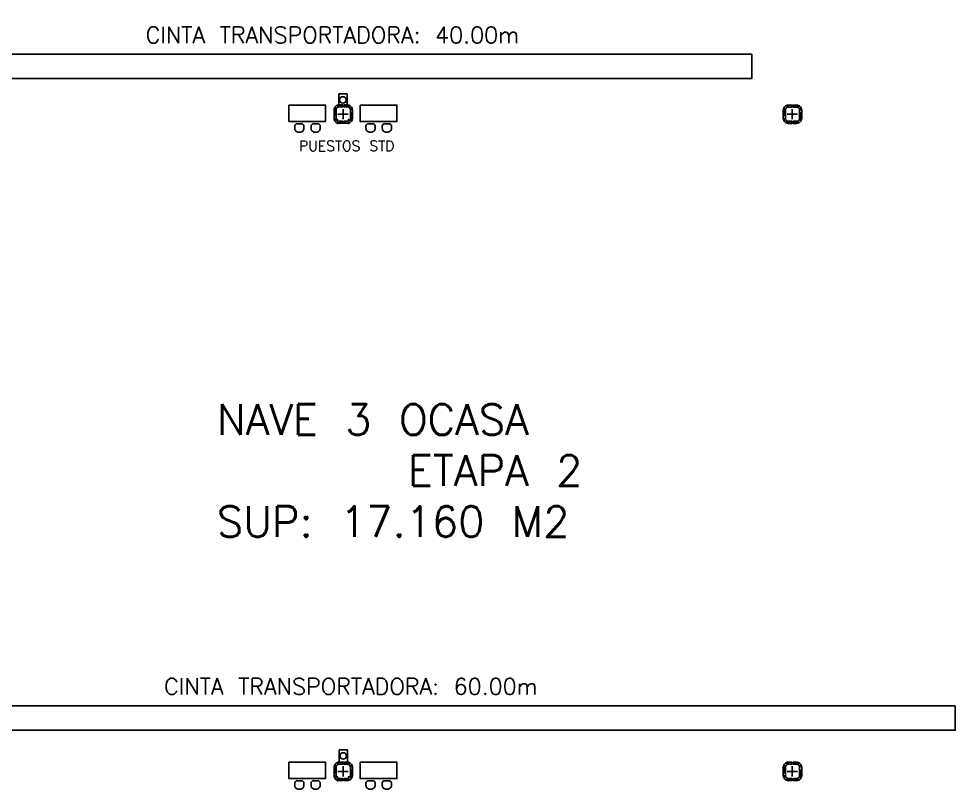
# Model space of a CAD drawing. Header units: millimetres. Extents: x 64 to 660, y 33 to 427.
# Drawn here: x 441.63 to 487.49, y 346.13 to 383.87 of the extents above; entities that cross this region are included whole.
import ezdxf

# ---------------------------------------------------------------- set-up
doc = ezdxf.new("R2010")
doc.units = ezdxf.units.MM
doc.linetypes.add('DASHDOT', pattern=[1, 0.5, -0.25, 0, -0.25])
doc.linetypes.add('HIDDEN', pattern=[0.375, 0.25, -0.125])
doc.layers.add('Equipamientos OCASA', color=10, linetype='Continuous')
doc.styles.get("Standard").update_dxf_attribs({"font": 'txt.shx'})

msp = doc.modelspace()

# ---------------------------------------------------------------- linework, layer by layer
at = {"color": 253}
for p, q in [((457.513, 378.951), (457.513, 379.451)), ((479.513, 378.951), (479.513, 379.451)), ((479.514, 378.947), (479.514, 379.447)), ((457.263, 379.201), (457.763, 379.201)), ((479.263, 379.201), (479.763, 379.201)), ((479.264, 379.197), (479.764, 379.197)), ((457.513, 346.751), (457.513, 347.251)), ((479.513, 346.751), (479.513, 347.251)), ((457.263, 347.001), (457.763, 347.001)), ((479.263, 347.001), (479.763, 347.001))]:
    msp.add_line(p, q, dxfattribs=at)
at = {"color": 253, "linetype": 'DASHDOT', "ltscale": 0.2}
for p, q in [((457.572, 379.201), (457.472, 379.201)), ((457.472, 379.201), (457.572, 379.201)), ((457.522, 379.151), (457.522, 379.251)), ((457.522, 379.251), (457.522, 379.151)), ((479.573, 379.197), (479.473, 379.197)), ((479.473, 379.197), (479.573, 379.197)), ((479.523, 379.147), (479.523, 379.247)), ((479.523, 379.247), (479.523, 379.147)), ((457.572, 347.001), (457.472, 347.001)), ((457.472, 347.001), (457.572, 347.001)), ((457.522, 346.951), (457.522, 347.051)), ((457.522, 347.051), (457.522, 346.951)), ((479.572, 347.001), (479.472, 347.001)), ((479.472, 347.001), (479.572, 347.001)), ((479.522, 346.951), (479.522, 347.051)), ((479.522, 347.051), (479.522, 346.951))]:
    msp.add_line(p, q, dxfattribs=at)
for points in [[(457.497, 379.551), (457.322, 379.551, 0.414214), (457.172, 379.401), (457.172, 379.001, 0.414214), (457.322, 378.851), (457.497, 378.851), (457.497, 378.751), (457.322, 378.751, -0.414214), (457.072, 379.001), (457.072, 379.401, -0.414214), (457.322, 379.651), (457.497, 379.651)], [(457.547, 378.851), (457.722, 378.851, 0.414214), (457.872, 379.001), (457.872, 379.401, 0.414214), (457.722, 379.551), (457.547, 379.551), (457.547, 379.651), (457.722, 379.651, -0.414214), (457.972, 379.401), (457.972, 379.001, -0.414214), (457.722, 378.751), (457.547, 378.751)], [(479.498, 379.547), (479.323, 379.547, 0.414214), (479.173, 379.397), (479.173, 378.997, 0.414214), (479.323, 378.847), (479.498, 378.847), (479.498, 378.747), (479.323, 378.747, -0.414214), (479.073, 378.997), (479.073, 379.397, -0.414214), (479.323, 379.647), (479.498, 379.647)], [(479.548, 378.847), (479.723, 378.847, 0.414214), (479.873, 378.997), (479.873, 379.397, 0.414214), (479.723, 379.547), (479.548, 379.547), (479.548, 379.647), (479.723, 379.647, -0.414214), (479.973, 379.397), (479.973, 378.997, -0.414214), (479.723, 378.747), (479.548, 378.747)], [(457.497, 347.351), (457.322, 347.351, 0.414214), (457.172, 347.201), (457.172, 346.801, 0.414214), (457.322, 346.651), (457.497, 346.651), (457.497, 346.551), (457.322, 346.551, -0.414214), (457.072, 346.801), (457.072, 347.201, -0.414214), (457.322, 347.451), (457.497, 347.451)], [(457.547, 346.651), (457.722, 346.651, 0.414214), (457.872, 346.801), (457.872, 347.201, 0.414214), (457.722, 347.351), (457.547, 347.351), (457.547, 347.451), (457.722, 347.451, -0.414214), (457.972, 347.201), (457.972, 346.801, -0.414214), (457.722, 346.551), (457.547, 346.551)], [(479.497, 347.351), (479.322, 347.351, 0.414214), (479.172, 347.201), (479.172, 346.801, 0.414214), (479.322, 346.651), (479.497, 346.651), (479.497, 346.551), (479.322, 346.551, -0.414214), (479.072, 346.801), (479.072, 347.201, -0.414214), (479.322, 347.451), (479.497, 347.451)], [(479.547, 346.651), (479.722, 346.651, 0.414214), (479.872, 346.801), (479.872, 347.201, 0.414214), (479.722, 347.351), (479.547, 347.351), (479.547, 347.451), (479.722, 347.451, -0.414214), (479.972, 347.201), (479.972, 346.801, -0.414214), (479.722, 346.551), (479.547, 346.551)]]:
    msp.add_lwpolyline(points, format="xyb", close=True)
for points in [[(457.522, 379.601), (457.322, 379.601, 0.414214), (457.122, 379.401), (457.122, 379.001, 0.414214), (457.322, 378.801), (457.522, 378.801)], [(457.522, 378.801), (457.722, 378.801, 0.414214), (457.922, 379.001), (457.922, 379.401, 0.414214), (457.722, 379.601), (457.522, 379.601)], [(479.523, 379.597), (479.323, 379.597, 0.414214), (479.123, 379.397), (479.123, 378.997, 0.414214), (479.323, 378.797), (479.523, 378.797)], [(479.523, 378.797), (479.723, 378.797, 0.414214), (479.923, 378.997), (479.923, 379.397, 0.414214), (479.723, 379.597), (479.523, 379.597)], [(457.522, 347.401), (457.322, 347.401, 0.414214), (457.122, 347.201), (457.122, 346.801, 0.414214), (457.322, 346.601), (457.522, 346.601)], [(457.522, 346.601), (457.722, 346.601, 0.414214), (457.922, 346.801), (457.922, 347.201, 0.414214), (457.722, 347.401), (457.522, 347.401)], [(479.522, 347.401), (479.322, 347.401, 0.414214), (479.122, 347.201), (479.122, 346.801, 0.414214), (479.322, 346.601), (479.522, 346.601)], [(479.522, 346.601), (479.722, 346.601, 0.414214), (479.922, 346.801), (479.922, 347.201, 0.414214), (479.722, 347.401), (479.522, 347.401)]]:
    msp.add_lwpolyline(points, format="xyb", dxfattribs=at)
at = {"color": 250, "ltscale": 0.15}
for points in [[(457.223, 378.936), (457.253, 378.936), (457.253, 378.933), (457.226, 378.933), (457.226, 378.906), (457.223, 378.906), (457.223, 378.936)], [(457.803, 378.936), (457.773, 378.936), (457.773, 378.933), (457.8, 378.933), (457.8, 378.906), (457.803, 378.906), (457.803, 378.936)], [(457.223, 378.736), (457.253, 378.736), (457.253, 378.739), (457.226, 378.739), (457.226, 378.766), (457.223, 378.766), (457.223, 378.736)], [(457.803, 378.736), (457.773, 378.736), (457.773, 378.739), (457.8, 378.739), (457.8, 378.766), (457.803, 378.766), (457.803, 378.736)], [(457.223, 346.736), (457.253, 346.736), (457.253, 346.733), (457.226, 346.733), (457.226, 346.706), (457.223, 346.706), (457.223, 346.736)], [(457.803, 346.736), (457.773, 346.736), (457.773, 346.733), (457.8, 346.733), (457.8, 346.706), (457.803, 346.706), (457.803, 346.736)], [(457.223, 346.536), (457.253, 346.536), (457.253, 346.539), (457.226, 346.539), (457.226, 346.566), (457.223, 346.566), (457.223, 346.536)]]:
    msp.add_lwpolyline(points, dxfattribs=at)
at = {"color": 251, "linetype": 'HIDDEN', "ltscale": 0.1}
for centre in [(457.422, 379.601), (457.622, 379.601), (479.423, 379.597), (479.623, 379.597), (457.385, 378.801), (457.422, 378.801), (457.585, 378.801), (457.922, 379.201), (479.123, 379.197), (479.423, 378.797), (479.623, 378.797), (479.923, 379.197), (457.422, 347.401), (457.622, 347.401), (479.422, 347.401), (479.622, 347.401), (457.076, 347.001), (457.122, 347.001), (457.922, 347.001), (479.122, 347.001), (479.922, 347.001), (457.385, 346.601), (457.422, 346.601), (457.585, 346.601), (457.622, 346.601), (479.422, 346.601), (479.622, 346.601)]:
    msp.add_circle(centre, 0.05, dxfattribs=at)
at = {"color": 252, "linetype": 'HIDDEN', "ltscale": 0.1}
msp.add_circle((457.122, 379.201), 0.05, dxfattribs=at)
at = {"layer": 'Equipamientos OCASA', "color": 252}
for points in [[(457.707, 379.599), (457.307, 379.599), (457.307, 380.191), (457.707, 380.191)], [(454.86, 379.641), (456.66, 379.641), (456.66, 378.841), (454.86, 378.841)], [(458.35, 379.641), (460.15, 379.641), (460.15, 378.841), (458.35, 378.841)], [(457.725, 347.461), (457.325, 347.461), (457.325, 348.054), (457.725, 348.054)], [(454.86, 347.453), (456.66, 347.453), (456.66, 346.653), (454.86, 346.653)], [(458.35, 347.453), (460.15, 347.453), (460.15, 346.653), (458.35, 346.653)]]:
    msp.add_lwpolyline(points, close=True, dxfattribs=at)
for points in [[(455.595, 378.512), (455.595, 378.612, 0.414214), (455.475, 378.731), (455.265, 378.731, 0.414214), (455.145, 378.612), (455.145, 378.512, 0.414214), (455.345, 378.313), (455.395, 378.313, 0.414214)], [(455.595, 378.512), (455.595, 378.612, 0.414214), (455.475, 378.731), (455.265, 378.731, 0.414214), (455.145, 378.612), (455.145, 378.512, 0.414214), (455.345, 378.313), (455.395, 378.313, 0.414214)], [(456.394, 378.512), (456.394, 378.612, 0.414214), (456.274, 378.731), (456.064, 378.731, 0.414214), (455.944, 378.612), (455.944, 378.512, 0.414214), (456.144, 378.313), (456.194, 378.313, 0.414214)], [(456.394, 378.512), (456.394, 378.612, 0.414214), (456.274, 378.731), (456.064, 378.731, 0.414214), (455.944, 378.612), (455.944, 378.512, 0.414214), (456.144, 378.313), (456.194, 378.313, 0.414214)], [(459.085, 378.512), (459.085, 378.612, 0.414214), (458.965, 378.731), (458.755, 378.731, 0.414214), (458.635, 378.612), (458.635, 378.512, 0.414214), (458.835, 378.313), (458.885, 378.313, 0.414214)], [(459.085, 378.512), (459.085, 378.612, 0.414214), (458.965, 378.731), (458.755, 378.731, 0.414214), (458.635, 378.612), (458.635, 378.512, 0.414214), (458.835, 378.313), (458.885, 378.313, 0.414214)], [(459.884, 378.512), (459.884, 378.612, 0.414214), (459.764, 378.731), (459.554, 378.731, 0.414214), (459.434, 378.612), (459.434, 378.512, 0.414214), (459.634, 378.313), (459.684, 378.313, 0.414214)], [(459.884, 378.512), (459.884, 378.612, 0.414214), (459.764, 378.731), (459.554, 378.731, 0.414214), (459.434, 378.612), (459.434, 378.512, 0.414214), (459.634, 378.313), (459.684, 378.313, 0.414214)], [(455.595, 346.324), (455.595, 346.424, 0.414214), (455.475, 346.543), (455.265, 346.543, 0.414214), (455.145, 346.424), (455.145, 346.324, 0.414214), (455.345, 346.125), (455.395, 346.125, 0.414214)], [(455.595, 346.324), (455.595, 346.424, 0.414214), (455.475, 346.543), (455.265, 346.543, 0.414214), (455.145, 346.424), (455.145, 346.324, 0.414214), (455.345, 346.125), (455.395, 346.125, 0.414214)], [(456.394, 346.324), (456.394, 346.424, 0.414214), (456.274, 346.543), (456.064, 346.543, 0.414214), (455.944, 346.424), (455.944, 346.324, 0.414214), (456.144, 346.125), (456.194, 346.125, 0.414214)], [(456.394, 346.324), (456.394, 346.424, 0.414214), (456.274, 346.543), (456.064, 346.543, 0.414214), (455.944, 346.424), (455.944, 346.324, 0.414214), (456.144, 346.125), (456.194, 346.125, 0.414214)], [(459.085, 346.324), (459.085, 346.424, 0.414214), (458.965, 346.543), (458.755, 346.543, 0.414214), (458.635, 346.424), (458.635, 346.324, 0.414214), (458.835, 346.125), (458.885, 346.125, 0.414214)], [(459.085, 346.324), (459.085, 346.424, 0.414214), (458.965, 346.543), (458.755, 346.543, 0.414214), (458.635, 346.424), (458.635, 346.324, 0.414214), (458.835, 346.125), (458.885, 346.125, 0.414214)], [(459.884, 346.324), (459.884, 346.424, 0.414214), (459.764, 346.543), (459.554, 346.543, 0.414214), (459.434, 346.424), (459.434, 346.324, 0.414214), (459.634, 346.125), (459.684, 346.125, 0.414214)], [(459.884, 346.324), (459.884, 346.424, 0.414214), (459.764, 346.543), (459.554, 346.543, 0.414214), (459.434, 346.424), (459.434, 346.324, 0.414214), (459.634, 346.125), (459.684, 346.125, 0.414214)]]:
    msp.add_lwpolyline(points, format="xyb", close=True, dxfattribs=at)
for centre in [(457.507, 379.895), (457.525, 347.758)]:
    msp.add_circle(centre, 0.16, dxfattribs=at)

# ---------------------------------------------------------------- texts
at = {"layer": 'Equipamientos OCASA', "color": 252, "linetype": 'Continuous', "char_height": 0.8, "width": 21.66086, "attachment_point": 1, "bg_fill": 2}
for s, insert in [('CINTA TRANSPORTADORA: 40.00m', (447.843, 383.474)), ('CINTA TRANSPORTADORA: 60.00m', (448.751, 351.563))]:
    msp.add_mtext(s, dxfattribs=dict(at, insert=insert))
at = {"layer": 'Equipamientos OCASA', "color": 252, "linetype": 'Continuous', "attachment_point": 1}
for s, insert, char_height, width in [('PUESTOS STD ', (455.359, 377.892), 0.5, 5.32473), ('  NAVE 3 OCASA \\P         ETAPA 2\\P  SUP: 17.160 M2', (448.66, 364.988), 1.5, 19.47219)]:
    msp.add_mtext(s, dxfattribs=dict(at, insert=insert, char_height=char_height, width=width))

# ---------------------------------------------------------------- next in the draw order: linework, layer by layer
at = {"layer": 'Equipamientos OCASA', "color": 252}
for points in [[(477.528, 382.145), (437.528, 382.145), (437.528, 380.945), (477.528, 380.945)], [(487.493, 350.217), (427.493, 350.217), (427.493, 349.017), (487.493, 349.017)]]:
    msp.add_lwpolyline(points, close=True, dxfattribs=at)

doc.saveas('drawing.dxf')
